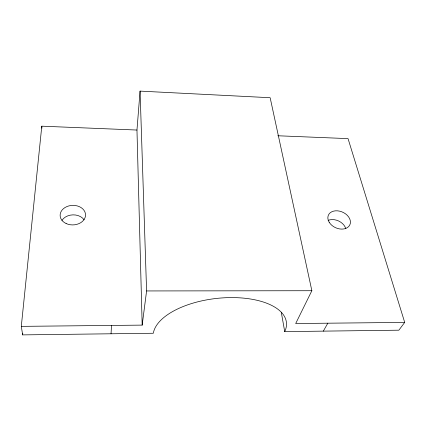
<?xml version="1.0" encoding="UTF-8"?>
<svg xmlns="http://www.w3.org/2000/svg" width="426" height="426" viewBox="0 0 426 426"><rect width="100%" height="100%" fill="white"/><g stroke="black" fill="none" stroke-linecap="round" stroke-linejoin="round"><path stroke-width="0.64" d="M111.037 333.787L111.511 325.432M136.964 130.047L41.791 126.181L21.3 326.364L142.177 325.113L136.964 130.047L140.069 91.111L270.153 97.719L311.859 290.718L295.692 323.526L404.7 322.402L348.042 138.62L277.816 135.766M404.7 322.402L398.869 330.187L284.722 331.614A67.01 31.662 -6.4 0 0 230.099 297.593A67.01 31.662 -6.4 0 0 153.339 333.254L22.658 334.889L22.791 333.569M142.177 325.113L146.592 290.947L140.069 91.111M323.318 331.13L327.828 323.196M146.592 290.947L311.859 290.718M281.352 312.668L284.722 331.614M21.3 326.364L22.658 334.889M41.791 126.181L41.94 128.173M328.111 220.396A11.582 8.499 24.5 0 1 345.8 228.735M61.978 220.333A12.492 9.707 -2.4 0 1 72.979 214.858A12.492 9.707 -2.4 0 1 84.114 219.805M66.152 223.549A12.716 9.777 -1.9 0 0 85.541 215.252A12.716 9.777 -1.9 0 0 66.802 206.615A12.716 9.777 -1.9 0 0 66.152 223.549M329.176 222.218A11.774 8.536 24.2 0 0 348.729 226.504A11.774 8.536 24.2 0 0 339.511 211.126A11.774 8.536 24.2 0 0 329.176 222.218"/></g></svg>
